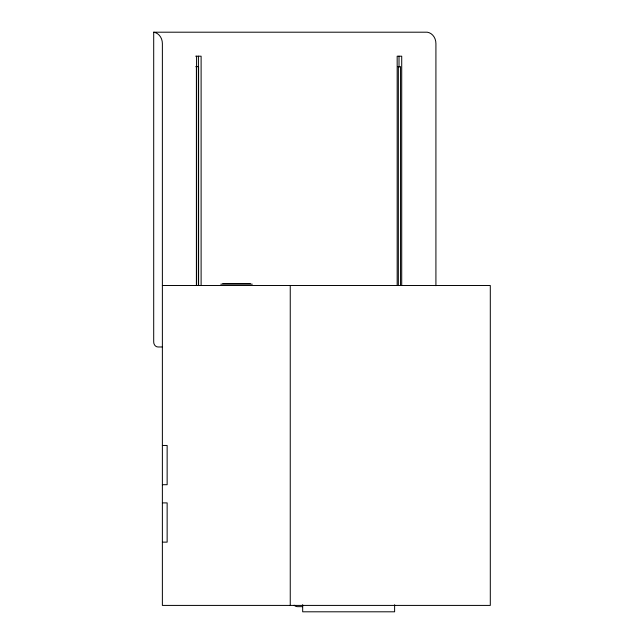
<?xml version="1.0" encoding="UTF-8"?>
<svg xmlns="http://www.w3.org/2000/svg" width="644" height="644" viewBox="0 0 644 644"><rect width="100%" height="100%" fill="white"/><g stroke="black" fill="none" stroke-linecap="round" stroke-linejoin="round"><path stroke-width="0.97" d="M162.377 346.979L158.038 346.979A5.007 4.339 -90 0 1 153.699 341.972L153.699 32.2L427.238 32.2A11.439 9.91 -90 0 1 435.916 43.551L435.916 285.695M195.687 56.197L201.113 56.197L201.113 285.332M195.776 66.654L198.594 66.654L198.594 285.413M397.847 66.654L400.544 66.654L400.544 285.413M222.784 283.529L250.291 283.529M220.779 284.181L252.303 284.181M162.377 285.509L490.301 285.509L490.301 605.416L162.377 605.416L162.377 43.551A11.439 9.91 -90 0 0 153.699 32.2M162.377 445.463L167.142 445.463L167.142 484.707L162.377 484.707M162.377 502.9L167.142 502.9L167.142 542.135L162.377 542.135M302.672 606.656L297.657 606.656A5.007 5.007 0 0 1 294.115 605.191M401.719 285.332L401.719 56.197L397.171 56.197L397.171 285.332M399.022 56.197L399.022 67.25M398.346 66.654L398.346 285.413M394.611 604.756L394.611 611.8L302.672 611.8L302.672 604.644M290.251 285.509L290.251 605.416M198.416 56.197L198.424 285.332M196.565 56.197L196.565 285.332M196.396 66.654L196.396 285.413"/></g></svg>
